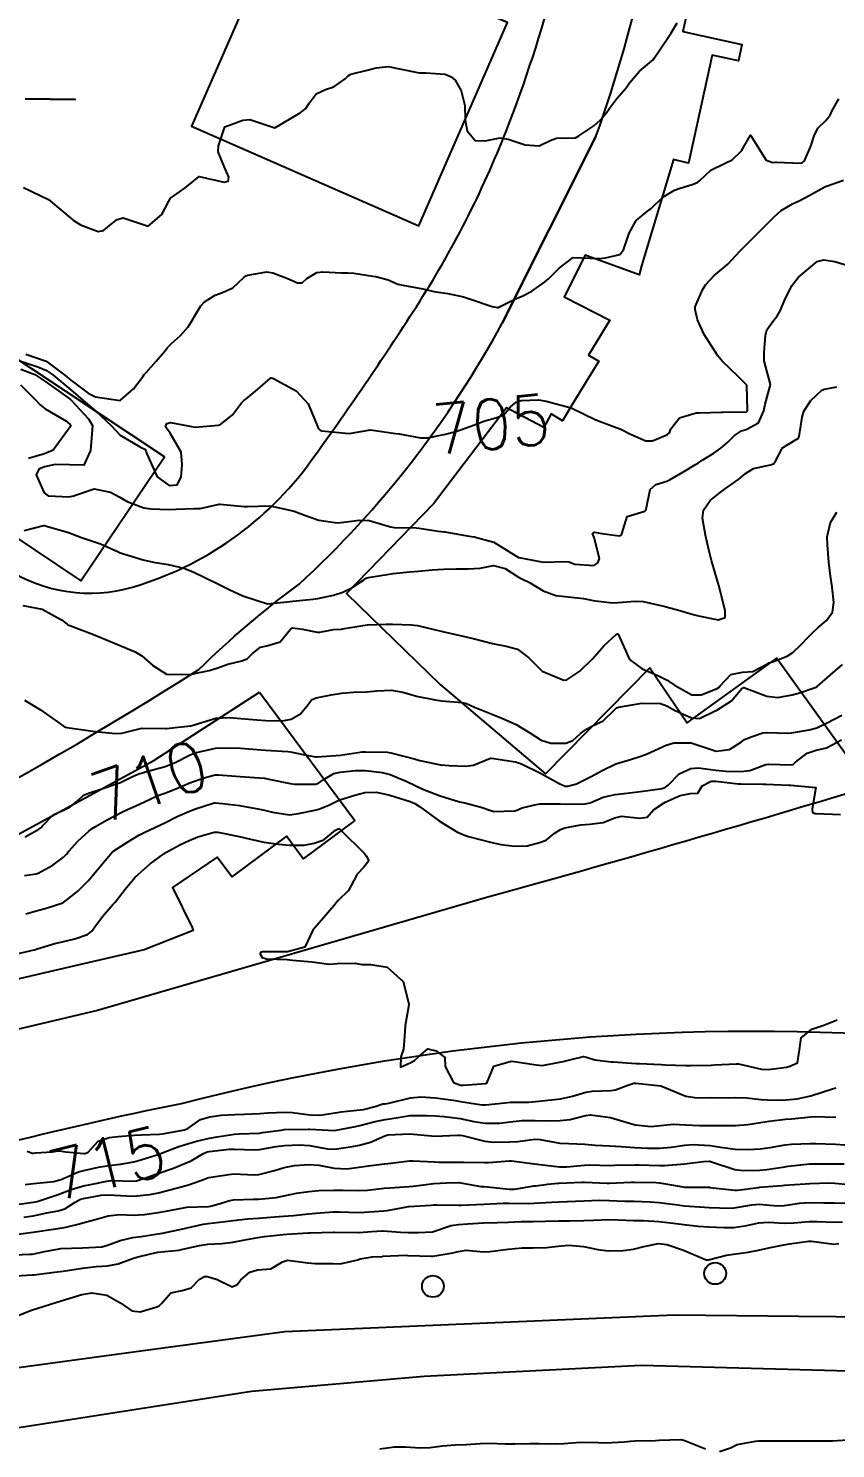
# Model space of a CAD drawing. Header units: metres. Extents: x 286371 to 293043, y 7462578 to 7466404.
# Drawn here: x 291311.5 to 291376, y 7463568.8 to 7463682.2 of the extents above; entities that cross this region are included whole.
import ezdxf
from ezdxf.enums import TextEntityAlignment as Align

# ---------------------------------------------------------------- set-up
doc = ezdxf.new("R2010")
doc.units = ezdxf.units.M
doc.header["$MEASUREMENT"] = 0
for name, color, linetype in [('Cotas', 45, 'Continuous'), ('Curvas de Nivel 1m', 11, 'Continuous'), ('Curvas de Nivel 5m', 15, 'Continuous'), ('Edificações', 30, 'Continuous'), ('Linha Férrea', 20, 'Continuous'), ('Postes', 20, 'Continuous'), ('Vias primárias', 230, 'Continuous')]:
    doc.layers.add(name, color=color, linetype=linetype)
doc.styles.add('Style-STANDARD', font='STANDARD.shx')

msp = doc.modelspace()

# ---------------------------------------------------------------- linework, layer by layer
at = {"layer": 'Curvas de Nivel 1m', "flags": 128}
for points, elevation in [([(291311.1, 7463669.5), (291313.08, 7463668.54), (291315.06, 7463666.88), (291315.63, 7463666.51), (291317.05, 7463665.97), (291317.48, 7463666.05), (291317.97, 7463666.47), (291318.58, 7463666.94), (291319.06, 7463667.07), (291321.05, 7463666.42), (291322.15, 7463667.33), (291322.71, 7463668.4), (291322.84, 7463668.65), (291323.09, 7463668.83), (291324.01, 7463669.47), (291325.11, 7463670.36), (291327.11, 7463669.92), (291327.43, 7463670), (291327.5, 7463670.33), (291327.13, 7463671.16), (291326.65, 7463672.34), (291326.67, 7463672.82), (291327.17, 7463674.33), (291328.61, 7463674.88), (291329.18, 7463674.93), (291331.17, 7463674.27), (291333.19, 7463675.45), (291333.63, 7463675.79), (291333.92, 7463676.22), (291334.46, 7463676.97), (291335.22, 7463677.33), (291335.88, 7463677.54), (291336.79, 7463678.18), (291337.02, 7463678.4), (291337.24, 7463678.55), (291338.54, 7463678.86), (291339.25, 7463679.04), (291340.23, 7463679.15), (291341.25, 7463678.94), (291342.69, 7463678.65), (291343.24, 7463678.65), (291344.76, 7463678.55), (291345.24, 7463678.32), (291345.58, 7463678.05), (291346.06, 7463677.2), (291346.33, 7463676.04), (291346.36, 7463674.86), (291346.52, 7463674.03), (291347.16, 7463673.24), (291347.96, 7463673.21), (291349.17, 7463673.45), (291349.8, 7463673.34), (291351.16, 7463672.9), (291352.28, 7463672.82), (291353.16, 7463673.26), (291353.67, 7463673.43), (291355.17, 7463673.46), (291355.46, 7463673.61), (291355.86, 7463673.89), (291356.65, 7463674.42), (291357.19, 7463674.89), (291357.63, 7463675.43), (291357.93, 7463675.86), (291358.48, 7463676.59), (291359.23, 7463677.46), (291359.39, 7463677.68), (291359.5, 7463677.84), (291360.29, 7463678.79), (291361.26, 7463679.58), (291361.39, 7463679.69), (291361.48, 7463679.81), (291361.87, 7463680.4), (291362.81, 7463681.78), (291363.31, 7463682.65)], 703), ([(291311.21, 7463676.57), (291313.21, 7463676.54), (291315.21, 7463676.51), (291313.21, 7463676.54), (291311.21, 7463676.57)], 703), ([(291311.28, 7463656.19), (291312.89, 7463655.64), (291314.39, 7463654.52), (291314.87, 7463654.12), (291316.26, 7463653.09), (291316.85, 7463652.78), (291318.81, 7463652.49), (291318.84, 7463652.51), (291319.88, 7463653.42), (291320.66, 7463654.43), (291320.74, 7463654.56), (291320.88, 7463654.74), (291321.68, 7463655.63), (291322.35, 7463656.4), (291322.6, 7463656.71), (291322.91, 7463657.04), (291323.63, 7463657.67), (291324.24, 7463658.37), (291324.52, 7463658.79), (291324.95, 7463659.56), (291325.26, 7463660.06), (291325.56, 7463660.36), (291326.41, 7463660.91), (291326.98, 7463661.12), (291327.82, 7463661.49), (291328.7, 7463662.31), (291328.86, 7463662.45), (291329, 7463662.51), (291330.53, 7463662.75), (291331, 7463662.68), (291332.13, 7463662.26), (291332.99, 7463661.88), (291333.34, 7463661.89), (291333.73, 7463662.23), (291334.52, 7463662.7), (291335, 7463662.77), (291336.5, 7463662.69), (291337, 7463662.69), (291337.49, 7463662.67), (291339, 7463662.42), (291339.23, 7463662.38), (291340.21, 7463662.13), (291340.76, 7463661.89), (291340.99, 7463661.79), (291341.4, 7463661.7), (291342.98, 7463661.41), (291343.86, 7463661.19), (291344.98, 7463661.03), (291346.24, 7463660.77), (291346.96, 7463660.53), (291348.52, 7463660), (291348.95, 7463659.91), (291349.03, 7463659.92), (291349.16, 7463659.99), (291350.35, 7463660.59), (291350.97, 7463660.84), (291351.7, 7463661.22), (291352.72, 7463661.94), (291352.86, 7463662.06), (291352.99, 7463662.18), (291353.87, 7463663.06), (291355.01, 7463663.9), (291357.01, 7463663.82), (291357.07, 7463663.82), (291357.57, 7463663.87), (291358.73, 7463664.14), (291359.02, 7463664.51), (291359.36, 7463665.52), (291359.47, 7463665.84), (291360.03, 7463666.86), (291361.07, 7463667.72), (291361.13, 7463667.75), (291361.22, 7463667.81), (291362.17, 7463668.73), (291363.1, 7463669.27), (291363.47, 7463669.42), (291364.57, 7463669.76), (291364.95, 7463669.91), (291365.11, 7463670.05), (291366, 7463670.87), (291367.13, 7463671.45), (291367.69, 7463671.71), (291368.44, 7463672.41), (291369.17, 7463673.68), (291370.42, 7463671.67), (291370.95, 7463671.48), (291371.13, 7463671.51), (291371.26, 7463671.53), (291373.13, 7463671.45), (291373.28, 7463671.47), (291373.48, 7463671.62), (291373.97, 7463672.79), (291374.24, 7463673.61), (291374.54, 7463674.24), (291375.18, 7463674.83), (291375.52, 7463675.26), (291375.65, 7463675.59), (291376.22, 7463676.58)], 704), ([(291310.88, 7463655), (291311.99, 7463654.56), (291312.87, 7463653.97), (291314.62, 7463652.74), (291314.84, 7463652.58), (291314.91, 7463652.51), (291316.29, 7463651.03), (291316.61, 7463650.49), (291316.47, 7463648.81), (291316.43, 7463648.49), (291315.92, 7463647.34), (291314.77, 7463647.36), (291313.62, 7463647.39), (291312.76, 7463647.2), (291312.31, 7463647.01), (291312.1, 7463646.56), (291312.73, 7463645.13), (291313.06, 7463644.88), (291314.73, 7463644.79), (291315.08, 7463644.87), (291316.74, 7463645.44), (291318.03, 7463645.17), (291318.73, 7463644.79), (291319.38, 7463644.44), (291320.71, 7463643.93), (291321.27, 7463643.85), (291322.71, 7463643.8), (291323.28, 7463643.82), (291324.71, 7463643.86), (291325.19, 7463643.87), (291326.71, 7463644.22), (291326.81, 7463644.23), (291328.71, 7463644.03), (291328.99, 7463644.02), (291330.71, 7463644.09), (291330.92, 7463644.07), (291332.71, 7463643.66), (291333.61, 7463643.32), (291334.69, 7463642.94), (291336.15, 7463642.74), (291336.69, 7463642.77), (291337.91, 7463642.95), (291338.7, 7463642.92), (291340.4, 7463642.42), (291340.69, 7463642.36), (291342.45, 7463642.34), (291342.69, 7463642.31), (291344.2, 7463642.07), (291344.68, 7463642.02), (291344.74, 7463642.01), (291346.68, 7463641.65), (291347.1, 7463641.61), (291348.67, 7463641.19), (291350.63, 7463639.97), (291350.65, 7463639.96), (291352.34, 7463639.63), (291352.65, 7463639.6), (291354.39, 7463639.65), (291354.65, 7463639.61), (291355.12, 7463639.42), (291356.65, 7463639.32), (291356.98, 7463639.54), (291357.11, 7463639.87), (291356.68, 7463641.55), (291356.55, 7463641.88), (291356.61, 7463641.96), (291356.69, 7463641.97), (291357.29, 7463641.87), (291358.68, 7463641.69), (291358.8, 7463641.73), (291358.88, 7463641.84), (291359.32, 7463643.22), (291360.71, 7463643.67), (291360.79, 7463643.74), (291360.82, 7463643.81), (291361.16, 7463645.39), (291361.61, 7463645.8), (291362.47, 7463646.06), (291362.75, 7463646.18), (291363.76, 7463646.77), (291364.77, 7463647.39), (291365, 7463647.53), (291365.36, 7463647.75), (291366.22, 7463648.29), (291366.79, 7463648.68), (291367.35, 7463649.16), (291367.89, 7463649.71), (291368.45, 7463650.06), (291368.81, 7463650.17), (291369.79, 7463650.71), (291370.22, 7463651.67), (291370.33, 7463652.19), (291370.74, 7463653.67), (291370.75, 7463653.78), (291370.26, 7463655.67), (291370.25, 7463656.33), (291370.37, 7463657.67), (291370.47, 7463658.13), (291370.94, 7463658.79), (291371.32, 7463659.29), (291371.52, 7463659.66), (291371.95, 7463660.67), (291372.46, 7463661.64), (291372.68, 7463661.95), (291372.99, 7463662.33), (291374.5, 7463663.6), (291375.02, 7463663.72), (291375.91, 7463663.58), (291377.01, 7463663.25)], 706), ([(291310.86, 7463653.73), (291312.01, 7463652.56), (291312.42, 7463652.14), (291312.83, 7463651.82), (291314.48, 7463650.86), (291314.81, 7463650.57), (291314.86, 7463650.51), (291314.86, 7463650.47), (291314.81, 7463650.38), (291313.46, 7463648.54), (291312.78, 7463648.24), (291311.48, 7463647.87)], 707), ([(291311.15, 7463642.11), (291312.69, 7463642.51), (291312.73, 7463642.51), (291314.68, 7463641.95), (291315.72, 7463641.55), (291316.67, 7463641.23), (291317.23, 7463641.05), (291318.55, 7463640.46), (291318.62, 7463640.42), (291318.65, 7463640.4), (291318.73, 7463640.37), (291320.64, 7463639.78), (291321.48, 7463639.58), (291322.64, 7463639.41), (291323.91, 7463639.1), (291324.63, 7463638.81), (291325.63, 7463638.35), (291326.62, 7463637.86), (291327.56, 7463637.37), (291328.6, 7463636.91), (291330.59, 7463636.27), (291332.39, 7463636.45), (291332.6, 7463636.47), (291334.19, 7463636.63), (291334.6, 7463636.69), (291335.84, 7463636.96), (291336.61, 7463637.19), (291337.27, 7463637.52), (291338.24, 7463638.16), (291338.47, 7463638.31), (291338.63, 7463638.37), (291340.15, 7463638.61), (291340.63, 7463638.68), (291341.93, 7463638.81), (291342.64, 7463638.88), (291343.73, 7463638.98), (291344.64, 7463639.03), (291345.64, 7463639.05), (291346.64, 7463639.06), (291347.56, 7463639.1), (291348.64, 7463639.33), (291349.56, 7463639.07), (291350.63, 7463638.39), (291350.9, 7463638.25), (291351.52, 7463637.96), (291352.61, 7463637.29), (291353.61, 7463636.93), (291354.61, 7463636.83), (291355.81, 7463636.68), (291356.6, 7463636.52), (291358.11, 7463636.34), (291358.6, 7463636.37), (291359.95, 7463636.48), (291360.6, 7463636.44), (291362.34, 7463636.05), (291362.6, 7463635.98), (291363.32, 7463635.77), (291364.58, 7463635.42), (291365.02, 7463635.3), (291366.57, 7463634.99), (291367.13, 7463635.16), (291367.14, 7463635.72), (291366.62, 7463637.72), (291366.17, 7463639.26), (291366.05, 7463639.73), (291365.84, 7463640.57), (291365.57, 7463641.74), (291365.34, 7463643.11), (291365.41, 7463643.74), (291365.94, 7463644.52), (291366.74, 7463645.16), (291367.07, 7463645.39), (291367.52, 7463645.71), (291368.24, 7463646.21), (291368.76, 7463646.66), (291369.39, 7463647.06), (291370.77, 7463647.37), (291370.99, 7463647.44), (291371.16, 7463647.66), (291371.72, 7463648.72), (291372.8, 7463649.37), (291372.96, 7463649.47), (291373.04, 7463649.63), (291373.29, 7463651.17), (291373.43, 7463651.63), (291373.98, 7463652.48), (291374.86, 7463653.31), (291375.06, 7463653.4), (291376.05, 7463653.59)], 707), ([(291311.03, 7463636.13), (291312.58, 7463635.84), (291314.12, 7463634.98), (291314.57, 7463634.63), (291314.63, 7463634.59), (291314.8, 7463634.52), (291316.55, 7463633.86), (291317.6, 7463633.43), (291318.54, 7463633.05), (291320.02, 7463632.44), (291320.53, 7463632.11), (291321.43, 7463631.33), (291322.51, 7463630.66), (291322.72, 7463630.61), (291324.51, 7463630.64), (291325.93, 7463630.93), (291326.52, 7463631.12), (291327.4, 7463631.44), (291328.52, 7463631.7), (291328.95, 7463631.88), (291329.38, 7463632.29), (291330.03, 7463632.79), (291330.54, 7463632.9), (291331.59, 7463633.22), (291332.42, 7463634.25), (291332.49, 7463634.32), (291332.57, 7463634.34), (291333.37, 7463634.23), (291334.56, 7463633.99), (291334.77, 7463634), (291335.86, 7463634.2), (291336.5, 7463634.25), (291336.57, 7463634.26), (291338.2, 7463634.53), (291338.57, 7463634.59), (291340.07, 7463634.63), (291340.57, 7463634.63), (291342.08, 7463634.59), (291342.57, 7463634.53), (291344.56, 7463634.06), (291346.56, 7463633.6), (291347.12, 7463633.47), (291348.55, 7463633.1), (291349.65, 7463632.89), (291350.54, 7463632.64), (291351.46, 7463631.96), (291352.52, 7463630.89), (291354.25, 7463630.17), (291354.5, 7463630.2), (291355.52, 7463630.89), (291356.53, 7463631.87), (291357.47, 7463632.94), (291358.45, 7463633.85), (291358.54, 7463633.87), (291358.56, 7463633.86), (291358.59, 7463633.84), (291358.61, 7463633.8), (291359.5, 7463631.83), (291360.51, 7463631.07), (291361.76, 7463630.54), (291362.5, 7463630.18), (291363.08, 7463629.78), (291364.48, 7463628.99), (291365.22, 7463629), (291366.49, 7463629.5), (291366.63, 7463629.59), (291366.73, 7463629.72), (291367.59, 7463630.63), (291368.51, 7463630.82), (291369.35, 7463630.85), (291370.52, 7463631.46), (291370.65, 7463631.54), (291370.99, 7463631.66), (291372.09, 7463632.09), (291372.54, 7463632.38), (291373.18, 7463632.99), (291373.79, 7463633.62), (291374.17, 7463634), (291374.57, 7463634.37), (291375.23, 7463634.94), (291375.7, 7463635.59), (291375.82, 7463636.36), (291375.68, 7463637.59), (291375.53, 7463638.69), (291375.42, 7463639.59), (291375.3, 7463640.96), (291375.29, 7463641.6), (291375.54, 7463642.75), (291376.06, 7463643.58)], 708), ([(291311.17, 7463628.57), (291312.46, 7463627.79), (291314.25, 7463626.53), (291314.44, 7463626.43), (291314.56, 7463626.4), (291316.44, 7463626.12), (291316.85, 7463626.07), (291318.44, 7463625.92), (291318.94, 7463625.95), (291320.44, 7463626.32), (291320.55, 7463626.33), (291322.44, 7463626.31), (291322.53, 7463626.32), (291323.21, 7463626.39), (291324.45, 7463626.52), (291324.65, 7463626.58), (291326.46, 7463627.13), (291327.57, 7463627.2), (291328.46, 7463627.12), (291329.73, 7463627.01), (291330.45, 7463626.94), (291331.79, 7463626.92), (291332.46, 7463627.05), (291333.21, 7463627.48), (291333.83, 7463628.22), (291334.1, 7463628.6), (291334.48, 7463628.77), (291335.67, 7463629.01), (291336.49, 7463629.14), (291337.46, 7463629.2), (291338.49, 7463629.25), (291339.31, 7463629.33), (291340.49, 7463629.37), (291341.4, 7463629.2), (291342.49, 7463628.89), (291343.97, 7463628.59), (291344.48, 7463628.52), (291346.14, 7463628.38), (291346.48, 7463628.3), (291347.11, 7463628.02), (291348.46, 7463627.48), (291349.31, 7463627.14), (291350.44, 7463626.62), (291351.53, 7463625.96), (291352.43, 7463625.37), (291353.22, 7463625.14), (291354.42, 7463625.13), (291354.97, 7463625.36), (291355.58, 7463625.9), (291356.06, 7463626.27), (291356.44, 7463626.46), (291357.4, 7463626.92), (291358.36, 7463627.86), (291358.47, 7463627.95), (291358.62, 7463628.01), (291360.47, 7463628.32), (291361.97, 7463628.3), (291362.47, 7463628.11), (291363.09, 7463627.78), (291364.46, 7463627.17), (291365.09, 7463627.11), (291366.35, 7463627.73), (291366.43, 7463627.76), (291366.46, 7463627.78), (291367.65, 7463628.53), (291368.49, 7463629.52), (291368.62, 7463629.57), (291370.48, 7463628.89), (291371.34, 7463628.79), (291372.48, 7463629), (291372.99, 7463629.12), (291374.41, 7463629.61), (291374.47, 7463629.63), (291374.49, 7463629.65), (291375.53, 7463630.56), (291376.52, 7463631.43)], 709), ([(291311.18, 7463614.57), (291312.11, 7463614.72), (291312.27, 7463614.77), (291313.42, 7463615.4), (291314.29, 7463616.05), (291314.52, 7463616.29), (291314.71, 7463616.52), (291315.46, 7463617.35), (291316.32, 7463618.12), (291316.53, 7463618.29), (291316.83, 7463618.49), (291317.77, 7463619.03), (291318.34, 7463619.32), (291319.1, 7463619.7), (291320.35, 7463620.27), (291320.47, 7463620.32), (291320.69, 7463620.43), (291321.83, 7463620.95), (291322.37, 7463621.15), (291323.27, 7463621.49), (291324.38, 7463621.98), (291324.66, 7463622.09), (291325.52, 7463622.36), (291326.39, 7463622.6), (291326.66, 7463622.61), (291328.39, 7463622.49), (291330.31, 7463622.35), (291330.38, 7463622.34), (291330.7, 7463622.27), (291332.38, 7463621.91), (291332.74, 7463621.88), (291334.38, 7463621.86), (291334.65, 7463621.94), (291335.02, 7463622.2), (291335.88, 7463622.71), (291336.39, 7463622.83), (291337.6, 7463622.96), (291338.4, 7463622.96), (291339.73, 7463622.79), (291340.38, 7463622.64), (291341.65, 7463622.11), (291342.37, 7463621.75), (291342.98, 7463621.47), (291344.36, 7463620.94), (291345.92, 7463620.47), (291346.35, 7463620.37), (291347.72, 7463620.01), (291348.34, 7463619.79), (291348.65, 7463619.69), (291350.34, 7463619.73), (291350.51, 7463619.8), (291350.93, 7463619.97), (291352.05, 7463620.25), (291352.35, 7463620.3), (291353.96, 7463620.31), (291354.35, 7463620.28), (291355.95, 7463620.29), (291356.35, 7463620.39), (291357.4, 7463620.82), (291358.36, 7463621.04), (291359.08, 7463621.13), (291360.37, 7463621.29), (291362.1, 7463621.52), (291362.37, 7463621.62), (291362.59, 7463621.78), (291363.47, 7463622.69), (291364.39, 7463623.13), (291364.97, 7463623.17), (291366.39, 7463622.99), (291367.2, 7463622.91), (291368.39, 7463622.88), (291369.1, 7463622.97), (291370.4, 7463623.43), (291370.6, 7463623.47), (291372.4, 7463623.42), (291372.58, 7463623.45), (291372.77, 7463623.63), (291373.68, 7463624.35), (291374.42, 7463624.57), (291375.24, 7463624.78), (291376.43, 7463625.41)], 711), ([(291311.28, 7463611.51), (291312.22, 7463611.77), (291312.82, 7463611.95), (291314.23, 7463612.4), (291314.31, 7463612.44), (291314.43, 7463612.52), (291315.44, 7463613.32), (291316.26, 7463614.15), (291316.41, 7463614.34), (291316.54, 7463614.49), (291317.32, 7463615.44), (291318.2, 7463616.47), (291318.24, 7463616.52), (291318.3, 7463616.55), (291319.47, 7463617.28), (291320.31, 7463617.79), (291320.73, 7463618.01), (291321.59, 7463618.42), (291322.09, 7463618.64), (291322.33, 7463618.76), (291323.41, 7463619.32), (291324.34, 7463619.72), (291324.82, 7463619.89), (291326.23, 7463620.35), (291326.32, 7463620.38), (291326.35, 7463620.38), (291326.39, 7463620.38), (291326.99, 7463620.33), (291328.35, 7463620.17), (291329.94, 7463619.88), (291330.35, 7463619.78), (291330.98, 7463619.63), (291332.34, 7463619.43), (291333.06, 7463619.52), (291334.35, 7463619.79), (291334.68, 7463619.88), (291335.48, 7463620.2), (291336.07, 7463620.48), (291336.36, 7463620.61), (291337.55, 7463620.98), (291338.36, 7463621.19), (291339.29, 7463621.22), (291340.36, 7463620.98), (291341.97, 7463620.48), (291342.35, 7463620.32), (291342.73, 7463620.09), (291344.33, 7463618.91), (291345.75, 7463618.04), (291346.31, 7463617.8), (291346.64, 7463617.7), (291348.3, 7463617.26), (291349.23, 7463617.06), (291350.3, 7463616.91), (291351.31, 7463616.95), (291352.3, 7463617.2), (291352.84, 7463617.4), (291353.48, 7463617.93), (291353.98, 7463618.26), (291354.32, 7463618.37), (291355.6, 7463618.62), (291356.33, 7463618.67), (291357.4, 7463618.8), (291358.33, 7463619.19), (291358.86, 7463619.32), (291360.33, 7463619.14), (291360.92, 7463619.23), (291361.42, 7463619.81), (291362.35, 7463620.42), (291363.55, 7463620.96), (291364.36, 7463621.11), (291364.95, 7463621.16), (291365.31, 7463621.74), (291366.01, 7463622.1), (291366.38, 7463622.11), (291368.17, 7463621.9), (291368.38, 7463621.89), (291370.18, 7463621.86), (291370.38, 7463621.86), (291372.22, 7463621.79), (291372.38, 7463621.78), (291374.37, 7463621.6), (291374.08, 7463619.88), (291374.12, 7463619.61), (291374.34, 7463619.53), (291374.42, 7463619.52), (291376.34, 7463619.44)], 712), ([(291310.45, 7463608.3), (291311.59, 7463608.56), (291312.05, 7463608.68), (291312.18, 7463608.71), (291313.58, 7463609.14), (291314.19, 7463609.29), (291315.19, 7463609.51), (291316.19, 7463609.88), (291316.54, 7463610.14), (291316.78, 7463610.49), (291317.39, 7463611.3), (291318.23, 7463612.25), (291318.33, 7463612.36), (291318.41, 7463612.46), (291319.22, 7463613.48), (291320.02, 7463614.44), (291320.14, 7463614.56), (291320.27, 7463614.69), (291321.2, 7463615.5), (291322.29, 7463616.3), (291322.35, 7463616.34), (291322.45, 7463616.4), (291323.63, 7463617.06), (291324.31, 7463617.38), (291325.02, 7463617.65), (291326.32, 7463618.03), (291326.62, 7463618.04), (291328.31, 7463617.69), (291329.11, 7463617.5), (291330.3, 7463617.24), (291331.48, 7463617.08), (291332.3, 7463616.99), (291333.51, 7463617.01), (291334.3, 7463617.17), (291335.08, 7463617.42), (291336.01, 7463618.19), (291336.22, 7463618.29), (291336.32, 7463618.29), (291336.47, 7463618.18), (291338.29, 7463616.35), (291338.47, 7463616.15), (291338.68, 7463615.74), (291338.27, 7463615.23), (291337.75, 7463614.67), (291337.49, 7463614.17), (291337.05, 7463613.37), (291336.23, 7463612.57), (291336.05, 7463612.37), (291335.91, 7463612.19), (291334.19, 7463610.22), (291333.56, 7463608.85), (291332.17, 7463608.48), (291331.95, 7463608.47), (291330.17, 7463608.47), (291330.03, 7463608.42), (291329.99, 7463608.29), (291330.16, 7463608.04), (291330.51, 7463607.93), (291332.16, 7463607.86), (291332.58, 7463607.82), (291334.16, 7463607.68), (291335.47, 7463607.51), (291336.15, 7463607.54), (291337.56, 7463607.57), (291338.15, 7463607.48), (291338.84, 7463607.46), (291340.15, 7463607.27), (291341.42, 7463606.11), (291341.87, 7463604.33), (291341.84, 7463604.1), (291341.57, 7463602.61), (291341.55, 7463602.1), (291341.44, 7463600.71), (291341.24, 7463600.11), (291341.21, 7463599.29), (291342.04, 7463599.66), (291342.31, 7463599.82), (291342.64, 7463600.09), (291343.38, 7463600.75), (291344.05, 7463600.59), (291344.75, 7463600.05), (291344.76, 7463599.33), (291345.43, 7463598.04), (291346.01, 7463597.85), (291346.2, 7463597.84), (291348.01, 7463597.98), (291348.03, 7463597.99), (291348.1, 7463598), (291348.66, 7463599.37), (291350.04, 7463599.75), (291350.29, 7463599.72), (291352.04, 7463599.45), (291352.55, 7463599.42), (291354.04, 7463599.69), (291354.21, 7463599.74), (291354.85, 7463599.9), (291355.81, 7463600.13), (291356.05, 7463600.07), (291356.74, 7463599.87), (291358.04, 7463599.7), (291358.2, 7463599.69), (291360.04, 7463599.57), (291360.3, 7463599.56), (291362.03, 7463599.49), (291362.35, 7463599.46), (291364.03, 7463599.4), (291364.39, 7463599.4), (291366.03, 7463599.44), (291366.3, 7463599.46), (291368.03, 7463599.54), (291368.21, 7463599.53), (291370.03, 7463599.13), (291370.59, 7463599.1), (291372.03, 7463599.29), (291372.3, 7463599.37), (291372.91, 7463599.63), (291373.07, 7463600.65), (291373.2, 7463601.62), (291374.07, 7463602.3), (291375.03, 7463602.64), (291376.09, 7463603.06)], 713), ([(291311.37, 7463592.56), (291311.77, 7463592.4), (291311.92, 7463592.41), (291312.05, 7463592.43), (291313.41, 7463592.53), (291313.85, 7463592.6), (291313.93, 7463592.61), (291314.48, 7463592.52), (291315.92, 7463592.38), (291316.02, 7463592.39), (291316.26, 7463592.49), (291317.05, 7463593.36), (291317.94, 7463593.65), (291318.66, 7463593.74), (291319.95, 7463593.85), (291320.49, 7463593.88), (291321.95, 7463593.93), (291322.36, 7463593.98), (291323.95, 7463594.28), (291324.03, 7463594.3), (291324.21, 7463594.37), (291325.23, 7463595.09), (291325.97, 7463595.3), (291326.87, 7463595.44), (291327.97, 7463595.51), (291328.75, 7463595.53), (291329.97, 7463595.58), (291330.62, 7463595.62), (291331.98, 7463595.68), (291332.57, 7463595.65), (291333.97, 7463595.46), (291334.75, 7463595.44), (291335.98, 7463595.64), (291336.46, 7463595.71), (291337.98, 7463595.86), (291338.24, 7463595.9), (291339.19, 7463596.15), (291339.79, 7463596.34), (291339.99, 7463596.36), (291340.26, 7463596.4), (291342, 7463596.84), (291342.82, 7463596.92), (291344, 7463596.82), (291345.4, 7463596.64), (291345.99, 7463596.54), (291347.71, 7463596.28), (291347.99, 7463596.28), (291349.53, 7463596.44), (291349.99, 7463596.47), (291351.45, 7463596.49), (291351.99, 7463596.53), (291353.26, 7463596.66), (291353.99, 7463596.74), (291354.94, 7463596.95), (291356, 7463597.27), (291356.52, 7463597.36), (291358, 7463597.41), (291358.39, 7463597.46), (291359.37, 7463597.83), (291359.85, 7463597.99), (291360.01, 7463598), (291362, 7463597.79), (291363.99, 7463596.96), (291364.9, 7463596.84), (291365.99, 7463596.85), (291366.87, 7463596.84), (291367.99, 7463596.85), (291368.86, 7463596.82), (291369.99, 7463596.69), (291371.01, 7463596.64), (291371.99, 7463596.67), (291372.88, 7463596.75), (291373.99, 7463597), (291375.79, 7463597.58), (291376, 7463597.62)], 714), ([(291310.18, 7463588.27), (291311.86, 7463588.49), (291312.18, 7463588.56), (291313.87, 7463589.12), (291314.89, 7463589.5), (291315.88, 7463589.8), (291316.45, 7463589.92), (291317.89, 7463590.2), (291318.13, 7463590.22), (291319.89, 7463590.18), (291320.12, 7463590.2), (291320.78, 7463590.42), (291321.59, 7463590.72), (291321.9, 7463590.82), (291323.07, 7463591.22), (291323.91, 7463591.55), (291324.48, 7463591.8), (291325.42, 7463592.35), (291325.77, 7463592.51), (291325.93, 7463592.54), (291327.53, 7463592.72), (291327.93, 7463592.74), (291329.54, 7463592.69), (291329.93, 7463592.71), (291331.26, 7463592.94), (291331.94, 7463593.02), (291333.1, 7463593.08), (291333.94, 7463593.02), (291335.38, 7463592.75), (291335.93, 7463592.72), (291337.19, 7463592.92), (291337.94, 7463593.06), (291338.81, 7463593.29), (291339.95, 7463593.8), (291340.2, 7463593.88), (291341.95, 7463593.95), (291343.67, 7463593.79), (291343.95, 7463593.78), (291345.76, 7463593.85), (291345.95, 7463593.86), (291346.16, 7463593.82), (291347.94, 7463593.36), (291348.64, 7463593.29), (291349.94, 7463593.31), (291350.57, 7463593.34), (291351.94, 7463593.53), (291352.36, 7463593.51), (291353.93, 7463593.22), (291354.65, 7463593.19), (291355.93, 7463593.12), (291356.75, 7463593.05), (291357.93, 7463593), (291358.82, 7463592.95), (291359.93, 7463592.86), (291360.94, 7463592.8), (291361.93, 7463592.81), (291362.83, 7463592.89), (291363.93, 7463593.05), (291364.59, 7463593.1), (291365.93, 7463593.02), (291366.77, 7463592.88), (291367.93, 7463592.73), (291368.91, 7463592.7), (291369.93, 7463592.75), (291370.72, 7463592.87), (291371.94, 7463593.08), (291372.44, 7463593.13), (291373.94, 7463593.18), (291374.37, 7463593.18), (291375.94, 7463593.14), (291377.4, 7463593.02)], 716), ([(291311.12, 7463587.3), (291311.85, 7463587.42), (291312.96, 7463587.65), (291313.85, 7463587.8), (291314.4, 7463587.97), (291315.21, 7463588.5), (291315.63, 7463588.74), (291315.87, 7463588.8), (291317.3, 7463589.05), (291317.87, 7463589.09), (291319.32, 7463589), (291319.87, 7463588.98), (291321.18, 7463589.11), (291321.88, 7463589.24), (291322.79, 7463589.48), (291323.89, 7463589.78), (291324.34, 7463589.92), (291325.55, 7463590.35), (291325.79, 7463590.45), (291325.9, 7463590.48), (291327.5, 7463590.72), (291327.9, 7463590.75), (291329.51, 7463590.68), (291329.9, 7463590.7), (291331.14, 7463591.03), (291331.91, 7463591.26), (291332.74, 7463591.42), (291333.91, 7463591.52), (291334.67, 7463591.46), (291335.91, 7463591.21), (291336.93, 7463591.15), (291337.91, 7463591.29), (291338.66, 7463591.4), (291339.92, 7463591.56), (291340.43, 7463591.62), (291341.92, 7463591.79), (291342.22, 7463591.8), (291343.92, 7463591.71), (291344.28, 7463591.7), (291345.92, 7463591.7), (291346.25, 7463591.7), (291347.91, 7463591.68), (291348.23, 7463591.68), (291349.91, 7463591.81), (291350.08, 7463591.8), (291351.91, 7463591.57), (291352.33, 7463591.52), (291353.91, 7463591.32), (291354.5, 7463591.31), (291355.91, 7463591.45), (291356.32, 7463591.47), (291357.91, 7463591.44), (291358.31, 7463591.45), (291359.91, 7463591.48), (291360.25, 7463591.47), (291361.91, 7463591.42), (291362.28, 7463591.42), (291363.91, 7463591.56), (291364.09, 7463591.58), (291365.42, 7463591.74), (291365.87, 7463591.78), (291365.91, 7463591.78), (291366.06, 7463591.73), (291367.9, 7463591.1), (291368.57, 7463591.02), (291369.9, 7463591.05), (291370.47, 7463591.1), (291371.91, 7463591.33), (291372.18, 7463591.37), (291373.91, 7463591.56), (291373.96, 7463591.57), (291375.91, 7463591.57), (291375.93, 7463591.57), (291376.65, 7463591.57)], 717), ([(291310.49, 7463585.91), (291311.83, 7463586.1), (291313.67, 7463586.37), (291313.83, 7463586.39), (291314.46, 7463586.51), (291315.56, 7463586.78), (291315.84, 7463586.85), (291317.12, 7463587.21), (291317.85, 7463587.41), (291318.78, 7463587.52), (291319.85, 7463587.47), (291320.75, 7463587.52), (291321.85, 7463587.68), (291322.47, 7463587.78), (291323.86, 7463588.05), (291324.14, 7463588.09), (291325.86, 7463588.16), (291326.02, 7463588.18), (291326.62, 7463588.33), (291327.56, 7463588.63), (291327.87, 7463588.68), (291329.43, 7463588.73), (291329.87, 7463588.75), (291331.26, 7463588.88), (291331.88, 7463589), (291332.9, 7463589.22), (291333.88, 7463589.35), (291334.67, 7463589.42), (291335.88, 7463589.47), (291336.62, 7463589.45), (291337.88, 7463589.43), (291338.57, 7463589.47), (291339.89, 7463589.61), (291340.36, 7463589.65), (291341.89, 7463589.74), (291342.22, 7463589.77), (291343.88, 7463589.98), (291344.88, 7463590.05), (291345.84, 7463590.08), (291345.88, 7463590.08), (291346.15, 7463590.03), (291347.62, 7463589.75), (291347.88, 7463589.74), (291348.15, 7463589.73), (291349.88, 7463589.53), (291350.31, 7463589.53), (291351.88, 7463589.8), (291352.01, 7463589.81), (291352.96, 7463589.93), (291353.78, 7463590.02), (291353.89, 7463590.03), (291355.69, 7463590.09), (291355.89, 7463590.09), (291357.71, 7463590.03), (291357.89, 7463590.03), (291359.61, 7463590.1), (291359.89, 7463590.11), (291361.62, 7463590.06), (291361.89, 7463590.04), (291363.46, 7463589.77), (291363.88, 7463589.69), (291363.96, 7463589.69), (291365.88, 7463589.69), (291365.94, 7463589.68), (291367.88, 7463589.46), (291368.12, 7463589.46), (291369.79, 7463589.68), (291369.87, 7463589.69), (291371.7, 7463589.84), (291371.89, 7463589.86), (291373.54, 7463589.97), (291373.89, 7463589.99), (291375.43, 7463590.05), (291375.89, 7463590.03), (291377.58, 7463589.87)], 718), ([(291309.8, 7463584.26), (291311.57, 7463584.34), (291311.8, 7463584.36), (291312.77, 7463584.55), (291313.81, 7463584.76), (291314.08, 7463584.8), (291315.81, 7463584.85), (291317.35, 7463584.93), (291317.81, 7463585.06), (291318.82, 7463585.45), (291319.82, 7463585.67), (291320.48, 7463585.77), (291321.83, 7463585.97), (291322.2, 7463586.03), (291323.83, 7463586.37), (291325.44, 7463586.75), (291325.84, 7463586.81), (291327.21, 7463586.96), (291327.85, 7463587.05), (291328.97, 7463587.18), (291329.85, 7463587.23), (291330.82, 7463587.3), (291331.85, 7463587.37), (291332.66, 7463587.44), (291333.85, 7463587.57), (291334.44, 7463587.63), (291335.86, 7463587.73), (291336.3, 7463587.74), (291337.85, 7463587.68), (291338.32, 7463587.7), (291339.86, 7463587.81), (291340.15, 7463587.84), (291341.59, 7463588.11), (291341.81, 7463588.15), (291341.86, 7463588.15), (291343.66, 7463588.27), (291343.86, 7463588.29), (291344.09, 7463588.3), (291345.86, 7463588.26), (291346.08, 7463588.26), (291347.86, 7463588.33), (291349.41, 7463588.43), (291349.86, 7463588.43), (291351.42, 7463588.39), (291351.86, 7463588.41), (291353.29, 7463588.49), (291353.86, 7463588.53), (291355.17, 7463588.59), (291355.87, 7463588.62), (291357.08, 7463588.66), (291357.87, 7463588.63), (291359.12, 7463588.58), (291359.87, 7463588.57), (291361.14, 7463588.53), (291361.86, 7463588.48), (291363.35, 7463588.28), (291363.86, 7463588.22), (291365.5, 7463588.1), (291365.86, 7463588.08), (291367.55, 7463588.02), (291367.86, 7463588.04), (291369.26, 7463588.29), (291369.86, 7463588.33), (291371.3, 7463588.22), (291371.86, 7463588.23), (291373.08, 7463588.42), (291373.87, 7463588.47), (291375.01, 7463588.46), (291375.87, 7463588.45), (291377.01, 7463588.42)], 719), ([(291310.59, 7463579.44), (291311.73, 7463579.89), (291313.74, 7463580.53), (291315.75, 7463581.13), (291316.54, 7463581.27), (291317.75, 7463581.08), (291318.86, 7463580.45), (291319.74, 7463579.83), (291320.42, 7463579.74), (291321.74, 7463580.14), (291321.92, 7463580.22), (291322.1, 7463580.4), (291322.87, 7463581.27), (291323.76, 7463581.44), (291324.47, 7463581.66), (291325.14, 7463582.35), (291325.56, 7463582.57), (291325.78, 7463582.58), (291326.55, 7463582.33), (291327.76, 7463581.75), (291328.15, 7463581.93), (291328.44, 7463582.3), (291329.16, 7463582.92), (291329.79, 7463583.11), (291330.86, 7463583.19), (291331.79, 7463583.73), (291332.18, 7463583.87), (291333.79, 7463583.65), (291334.4, 7463583.6), (291335.79, 7463583.6), (291336.39, 7463583.58), (291337.79, 7463583.91), (291337.97, 7463583.99), (291338.94, 7463584.15), (291339.76, 7463584.17), (291339.79, 7463584.18), (291341.65, 7463584.26), (291341.8, 7463584.25), (291343.68, 7463584.19), (291343.8, 7463584.2), (291345.39, 7463584.46), (291345.8, 7463584.57), (291346.45, 7463584.68), (291347.8, 7463584.54), (291348.34, 7463584.55), (291349.81, 7463584.75), (291350.91, 7463584.86), (291351.81, 7463584.86), (291352.86, 7463584.88), (291353.81, 7463584.98), (291354.64, 7463585.08), (291355.81, 7463584.97), (291356.96, 7463584.71), (291357.81, 7463584.62), (291358.99, 7463584.65), (291359.81, 7463584.74), (291360.65, 7463584.97), (291361.82, 7463585.19), (291362.49, 7463585.11), (291363.81, 7463584.66), (291365.62, 7463583.91), (291365.8, 7463583.89), (291367.24, 7463584.28), (291367.8, 7463584.36), (291368.98, 7463584.51), (291369.81, 7463584.68), (291370.62, 7463584.85), (291371.82, 7463585.1), (291372.28, 7463585.18), (291373.82, 7463585.39), (291374.04, 7463585.39), (291375.82, 7463585.16), (291376.21, 7463585.19)], 721), ([(291339.56, 7463568.82), (291340.72, 7463568.97), (291341.57, 7463568.98), (291342.77, 7463568.89), (291343.57, 7463568.92), (291344.57, 7463569.05), (291345.57, 7463569.12), (291346.44, 7463569.16), (291347.57, 7463569.24), (291348.32, 7463569.26), (291349.57, 7463569.21), (291350.35, 7463569.2), (291351.57, 7463569.23), (291352.28, 7463569.24), (291353.57, 7463569.22), (291354.24, 7463569.25), (291355.58, 7463569.35), (291357.03, 7463569.32), (291357.58, 7463569.29), (291359.1, 7463569.36), (291359.58, 7463569.41), (291359.95, 7463569.45), (291361.58, 7463569.48), (291361.87, 7463569.5), (291363.58, 7463569.55), (291363.84, 7463569.5), (291365.57, 7463568.81)], 722), ([(291366.68, 7463568.6), (291367.56, 7463568.89), (291368.1, 7463569.16), (291369.57, 7463569.43), (291369.8, 7463569.44), (291371.57, 7463569.45), (291371.77, 7463569.45), (291373.57, 7463569.45), (291373.73, 7463569.45), (291375.57, 7463569.45), (291375.7, 7463569.45), (291377.33, 7463569.56)], 722)]:
    msp.add_lwpolyline(points, dxfattribs=dict(at, elevation=elevation))
at = {"layer": 'Curvas de Nivel 5m', "flags": 128}
for points, elevation in [([(291310.89, 7463655.62), (291312.24, 7463655.19), (291312.88, 7463654.92), (291313.43, 7463654.54), (291314.86, 7463653.35), (291315.85, 7463652.5), (291316.83, 7463651.66), (291318.13, 7463650.46), (291318.8, 7463649.72), (291320.44, 7463648.78), (291320.79, 7463648.62), (291320.88, 7463648.42), (291320.92, 7463648.28), (291321.78, 7463646.41), (291322.73, 7463645.72), (291323.37, 7463645.75), (291323.68, 7463646.38), (291323.76, 7463647.38), (291323.68, 7463648.38), (291322.81, 7463649.89), (291322.42, 7463650.4), (291322.55, 7463650.67), (291322.82, 7463650.73), (291324.81, 7463650.36), (291326.64, 7463650.52), (291326.82, 7463650.57), (291327.79, 7463651.36), (291328.5, 7463652.31), (291328.68, 7463652.48), (291328.85, 7463652.6), (291329.78, 7463653.37), (291330.81, 7463654.28), (291330.84, 7463654.31), (291330.87, 7463654.31), (291331.01, 7463654.27), (291332.86, 7463653.27), (291333.83, 7463652.23), (291334.54, 7463650.49), (291334.66, 7463650.22), (291334.8, 7463650.12), (291334.93, 7463650.08), (291336.8, 7463649.88), (291337.11, 7463649.87), (291338.8, 7463650.15), (291340.8, 7463649.87), (291341.1, 7463649.82), (291342.8, 7463649.52), (291343.37, 7463649.52), (291344.8, 7463649.8), (291345.7, 7463650.05), (291346.81, 7463650.44), (291347.94, 7463650.88), (291348.82, 7463651.12), (291349.45, 7463651.36), (291349.98, 7463651.98), (291350.44, 7463652.37), (291350.84, 7463652.5), (291352.24, 7463652.55), (291352.84, 7463652.45), (291354.83, 7463651.9), (291356.82, 7463650.94), (291358.29, 7463650.38), (291358.81, 7463650.2), (291359.52, 7463649.83), (291360.8, 7463649.28), (291361.33, 7463649.28), (291362.54, 7463649.79), (291362.69, 7463649.9), (291362.81, 7463650.24), (291363.5, 7463651.1), (291364.83, 7463651.5), (291365.07, 7463651.51), (291366.83, 7463651.56), (291366.99, 7463651.56), (291368.83, 7463651.6), (291368.9, 7463651.63), (291368.92, 7463651.69), (291368.88, 7463653.68), (291368.88, 7463653.69), (291368.86, 7463653.72), (291368.17, 7463654.4), (291366.89, 7463655.62), (291366.81, 7463655.73), (291366.56, 7463656.07), (291365.46, 7463657.75), (291364.94, 7463658.94), (291364.73, 7463659.76), (291364.74, 7463659.98), (291364.97, 7463660.53), (291365.36, 7463661.37), (291365.59, 7463661.75), (291366.26, 7463662.47), (291367, 7463663.08), (291367.35, 7463663.38), (291367.66, 7463663.71), (291368.32, 7463664.41), (291369.04, 7463665.13), (291369.31, 7463665.42), (291369.58, 7463665.69), (291371.07, 7463667.18), (291371.61, 7463667.65), (291372.51, 7463668.2), (291373.09, 7463668.47), (291373.84, 7463668.86), (291375.1, 7463669.54), (291375.14, 7463669.55), (291375.23, 7463669.59), (291376.59, 7463670.09)], 705), ([(291311.22, 7463617.66), (291312.32, 7463618.28), (291312.48, 7463618.39), (291312.62, 7463618.55), (291313.45, 7463619.42), (291314.34, 7463619.83), (291314.82, 7463620.05), (291315.38, 7463620.51), (291315.88, 7463620.98), (291316.36, 7463621.17), (291317.36, 7463621.49), (291318.37, 7463621.84), (291318.83, 7463622.01), (291319.75, 7463622.44), (291320.17, 7463622.65), (291320.39, 7463622.73), (291321.72, 7463623.09), (291322.4, 7463623.28), (291323.2, 7463623.6), (291324.41, 7463624.2), (291324.8, 7463624.37), (291326.42, 7463624.73), (291327.96, 7463624.77), (291328.42, 7463624.73), (291330.08, 7463624.62), (291330.42, 7463624.59), (291332.2, 7463624.47), (291332.42, 7463624.44), (291333.43, 7463624.23), (291334.41, 7463624.06), (291334.56, 7463624.06), (291336.41, 7463624.18), (291338.13, 7463624.45), (291338.42, 7463624.46), (291340.13, 7463624.42), (291340.42, 7463624.38), (291341.48, 7463624.11), (291342.41, 7463623.85), (291342.74, 7463623.76), (291344.39, 7463623.42), (291345.09, 7463623.35), (291346.39, 7463623.31), (291347.04, 7463623.38), (291348.4, 7463623.94), (291348.47, 7463623.94), (291350.4, 7463623.64), (291350.88, 7463623.48), (291352.39, 7463622.74), (291353.89, 7463621.92), (291354.37, 7463621.72), (291354.58, 7463621.7), (291355.26, 7463621.9), (291356.01, 7463622.26), (291356.38, 7463622.46), (291357.31, 7463622.95), (291358.4, 7463623.48), (291358.67, 7463623.58), (291359.57, 7463623.84), (291360.41, 7463624.11), (291360.9, 7463624.3), (291362.42, 7463624.98), (291363.03, 7463625.17), (291364.43, 7463625.16), (291365.29, 7463624.87), (291366.42, 7463624.5), (291367.49, 7463624.64), (291368.43, 7463625.25), (291368.69, 7463625.43), (291369.29, 7463625.68), (291370.15, 7463625.96), (291370.44, 7463626), (291372.14, 7463625.93), (291372.44, 7463625.96), (291373.86, 7463626.2), (291374.45, 7463626.36), (291375.28, 7463626.76), (291376.46, 7463627.37)], 710), ([(291311.22, 7463589.9), (291311.89, 7463589.98), (291313.52, 7463590.16), (291313.89, 7463590.25), (291314.09, 7463590.32), (291314.59, 7463590.51), (291315.49, 7463590.92), (291315.9, 7463591.03), (291317.09, 7463591.3), (291317.91, 7463591.44), (291318.83, 7463591.53), (291319.91, 7463591.73), (291320.45, 7463591.89), (291321.92, 7463592.33), (291321.98, 7463592.35), (291322.11, 7463592.4), (291323.41, 7463592.91), (291323.93, 7463593.07), (291324.92, 7463593.37), (291325.94, 7463593.61), (291326.56, 7463593.72), (291327.95, 7463593.92), (291328.31, 7463593.95), (291329.95, 7463594.02), (291330.19, 7463594.05), (291331.68, 7463594.26), (291331.92, 7463594.29), (291331.95, 7463594.3), (291333.86, 7463594.32), (291333.96, 7463594.32), (291335.94, 7463594.21), (291337.6, 7463594.53), (291337.96, 7463594.62), (291339.17, 7463594.94), (291339.97, 7463595.1), (291340.85, 7463595.24), (291341.97, 7463595.43), (291343.32, 7463595.43), (291343.97, 7463595.38), (291344.69, 7463595.34), (291345.97, 7463595.17), (291347.05, 7463594.94), (291347.97, 7463594.8), (291349.14, 7463594.81), (291349.97, 7463594.9), (291350.91, 7463595.02), (291351.97, 7463595.03), (291352.9, 7463595), (291353.96, 7463595.01), (291354.77, 7463595.09), (291355.97, 7463595.41), (291356.38, 7463595.47), (291357.97, 7463595.26), (291358.78, 7463595.02), (291359.96, 7463594.67), (291361.23, 7463594.53), (291361.96, 7463594.61), (291363, 7463594.74), (291363.96, 7463594.67), (291365.09, 7463594.61), (291365.96, 7463594.62), (291367.06, 7463594.61), (291367.96, 7463594.62), (291368.96, 7463594.69), (291369.96, 7463594.85), (291370.66, 7463594.97), (291371.97, 7463595.12), (291372.45, 7463595.16), (291373.97, 7463595.3), (291374.25, 7463595.33), (291375.97, 7463595.29)], 715), ([(291310.04, 7463582.59), (291311.78, 7463582.69), (291311.92, 7463582.71), (291313.78, 7463582.93), (291314.25, 7463582.99), (291315.79, 7463583.24), (291316.9, 7463583.37), (291317.79, 7463583.43), (291318.65, 7463583.59), (291319.8, 7463584), (291320.13, 7463584.1), (291321.34, 7463584.41), (291321.72, 7463584.49), (291321.81, 7463584.51), (291323.5, 7463584.68), (291323.81, 7463584.74), (291325.14, 7463585.03), (291325.82, 7463585.14), (291326.94, 7463585.21), (291327.82, 7463585.32), (291328.65, 7463585.48), (291329.82, 7463585.67), (291330.35, 7463585.75), (291331.83, 7463585.92), (291332.13, 7463585.95), (291333.83, 7463586.04), (291334, 7463586.05), (291335.83, 7463586.11), (291335.91, 7463586.11), (291337.82, 7463586.07), (291337.91, 7463586.07), (291338.89, 7463586.15), (291339.75, 7463586.21), (291339.83, 7463586.21), (291341.21, 7463586.11), (291341.82, 7463586.07), (291341.86, 7463586.07), (291342.62, 7463586.09), (291343.76, 7463586.14), (291343.83, 7463586.15), (291345.25, 7463586.64), (291345.83, 7463586.72), (291346.56, 7463586.76), (291347.84, 7463586.84), (291348.95, 7463586.87), (291349.84, 7463586.91), (291350.85, 7463586.95), (291351.84, 7463586.95), (291352.79, 7463586.98), (291353.84, 7463587.01), (291354.72, 7463587.02), (291355.84, 7463587.04), (291356.64, 7463587.07), (291357.84, 7463587.11), (291358.6, 7463587.09), (291359.84, 7463587.04), (291360.62, 7463587.03), (291361.84, 7463586.97), (291362.77, 7463586.85), (291363.84, 7463586.71), (291364.99, 7463586.59), (291365.84, 7463586.53), (291367.07, 7463586.48), (291367.84, 7463586.49), (291368.88, 7463586.64), (291369.84, 7463586.86), (291370.59, 7463586.91), (291371.84, 7463586.83), (291372.63, 7463586.84), (291373.84, 7463586.95), (291374.49, 7463586.96), (291375.84, 7463586.91), (291376.5, 7463586.92)], 720)]:
    msp.add_lwpolyline(points, dxfattribs=dict(at, elevation=elevation))
at = {"layer": 'Edificações'}
msp.add_lwpolyline([(291365.85, 7463691.42), (291363.77, 7463681.94), (291368.48, 7463680.91), (291368.2, 7463679.61), (291366.11, 7463680.06), (291364.22, 7463671.45), (291363, 7463671.72), (291360.46, 7463663.24), (291360.27, 7463662.53), (291355.96, 7463664.1), (291354.27, 7463660.78), (291357.93, 7463658.91), (291356.22, 7463656.12), (291357.05, 7463655.62), (291355.06, 7463652.38), (291354.14, 7463650.88), (291353.24, 7463651.44), (291352.66, 7463650.34), (291349.66, 7463651.9), (291343.84, 7463644.25), (291336.89, 7463637.09), (291344.38, 7463629.82), (291352.8, 7463622.68), (291361.12, 7463631.14), (291364.11, 7463626.75), (291371.27, 7463631.92), (291376.94, 7463624.06)], dxfattribs=at)
for points in [[(291331.45, 7463690.24), (291324.51, 7463674.38), (291342.68, 7463666.43), (291349.76, 7463682.67)], [(291295.9, 7463665.5), (291289.73, 7463669.72), (291284.27, 7463661.95), (291290.78, 7463657.88), (291289.3, 7463655.77), (291315.67, 7463638.11), (291322.36, 7463647.99)], [(291329.95, 7463629.2), (291337.55, 7463618.97), (291333.43, 7463615.91), (291332.09, 7463617.72), (291327.72, 7463614.47), (291326.55, 7463616.05), (291323, 7463613.63), (291324.55, 7463610.42), (291324.65, 7463610.19), (291320.73, 7463608.65), (291315.54, 7463607.44), (291310.41, 7463606.24), (291301.1, 7463604.06), (291285.78, 7463600.48), (291283.37, 7463606.11), (291305.42, 7463618.07), (291306.69, 7463615.73), (291321.5, 7463623.76), (291329.95, 7463629.2)]]:
    msp.add_lwpolyline(points, close=True, dxfattribs=at)
at = {"layer": 'Linha Férrea'}
for points in [[(291163.13, 7463517.69), (291192.73, 7463534.33), (291217.44, 7463547.01), (291235.17, 7463553.89), (291246.19, 7463558.13), (291260.58, 7463563.25), (291273.44, 7463566.78), (291287.81, 7463570.73), (291310.28, 7463575.26), (291320.47, 7463576.64), (291331.96, 7463578.19), (291363.09, 7463579.5), (291373.01, 7463579.4), (291381.9, 7463579.31), (291397.53, 7463578.1), (291418.57, 7463575.29), (291447.45, 7463569.9), (291481.57, 7463560.13), (291496.13, 7463554.77)], [(291485.42, 7463554.48), (291472.7, 7463558.45), (291455.51, 7463563.6), (291431.95, 7463568.86), (291404.74, 7463573.12), (291388.65, 7463574.69), (291381.9, 7463574.88), (291360.43, 7463575.46), (291343.1, 7463574.58), (291329.31, 7463573.38), (291295, 7463568.03), (291274.4, 7463562.93), (291259.14, 7463557.97), (291242.71, 7463552.26), (291223.47, 7463544.76), (291210.7, 7463538.7), (291203.12, 7463535.1), (291187.12, 7463526.67), (291150.24, 7463506.39)]]:
    msp.add_lwpolyline(points, dxfattribs=at)
at = {"layer": 'Postes'}
for centre in [(291366.34, 7463582.81), (291343.79, 7463581.78)]:
    msp.add_circle(centre, 0.866, dxfattribs=at)
at = {"layer": 'Vias primárias'}
msp.add_lwpolyline([(291276.9, 7463701.86, -0.050889), (291249.33, 7463694.87, 0.626549), (291245.64, 7463680.4), (291309.79, 7463639.04, 0.216878), (291319.79, 7463637.6, 0.166443), (291334.02, 7463647.62, 0.013891), (291342.47, 7463659.98, 0.04957), (291349.66, 7463674.04, 0.029592), (291353.52, 7463685.89, 0.016639), (291361.91, 7463723.03), (291363.77, 7463733.3), (291364.25, 7463736.98, 0.389887), (291362.12, 7463739.99), (291330.44, 7463746.87, 0.438912), (291328.43, 7463745.12, -0.085104), (291304.98, 7463718.63, -0.11201)], format="xyb", close=True, dxfattribs=at)
for points in [[(291381.88, 7463622.63, -0.006566), (291348.19, 7463612.84), (291317, 7463603.8), (291290.29, 7463597.49), (291284.27, 7463596.07, -0.812458), (291279.38, 7463606.49, 0.035231), (291325.09, 7463631.01, -0.035824), (291333.1, 7463637.82, 0.082644), (291349.33, 7463658.66), (291356.82, 7463673.56, 0.031667), (291360.87, 7463687.71, 0.004607), (291368.84, 7463722.06, -0.045592), (291372.66, 7463735.12, -0.22324), (291382.06, 7463740.83)], [(291154.71, 7463553.72), (291187.37, 7463559.85), (291217.14, 7463567.31), (291239.67, 7463573.62), (291294.25, 7463588.91, -0.024627), (291323.7, 7463596.39, -0.079731), (291382.1, 7463601.73, -0.04022), (291451.91, 7463584.12, -0.0211), (291494.43, 7463568.73, -0.125582), (291630.04, 7463477.13, 0.006089), (291714.73, 7463374.29), (291732.56, 7463354.39, 0.031385), (291743.51, 7463343.61, 0.329747), (291763.81, 7463342.02, 0.061276), (291772.94, 7463349.42, 0.081559), (291785.28, 7463367.3), (291794.1, 7463382.65), (291807.78, 7463424.53), (291831.64, 7463500.74), (291834.42, 7463509.84)]]:
    msp.add_lwpolyline(points, format="xyb", dxfattribs=at)
msp.add_lwpolyline([(291356.82, 7463673.56), (291349.33, 7463658.66)], dxfattribs=at)

# ---------------------------------------------------------------- texts
at = {"layer": 'Cotas', "style": 'Style-STANDARD'}
for s, rotation, p in [('705', 5.7204, (291348.46, 7463650.6, 705)), ('710', 19.2178, (291321.15, 7463622.13, 710)), ('715', 13.7634, (291317.76, 7463591.61, 715))]:
    msp.add_text(s, height=4, rotation=rotation, dxfattribs=at).set_placement(p, align=Align.MIDDLE_CENTER)

doc.saveas('drawing.dxf')
